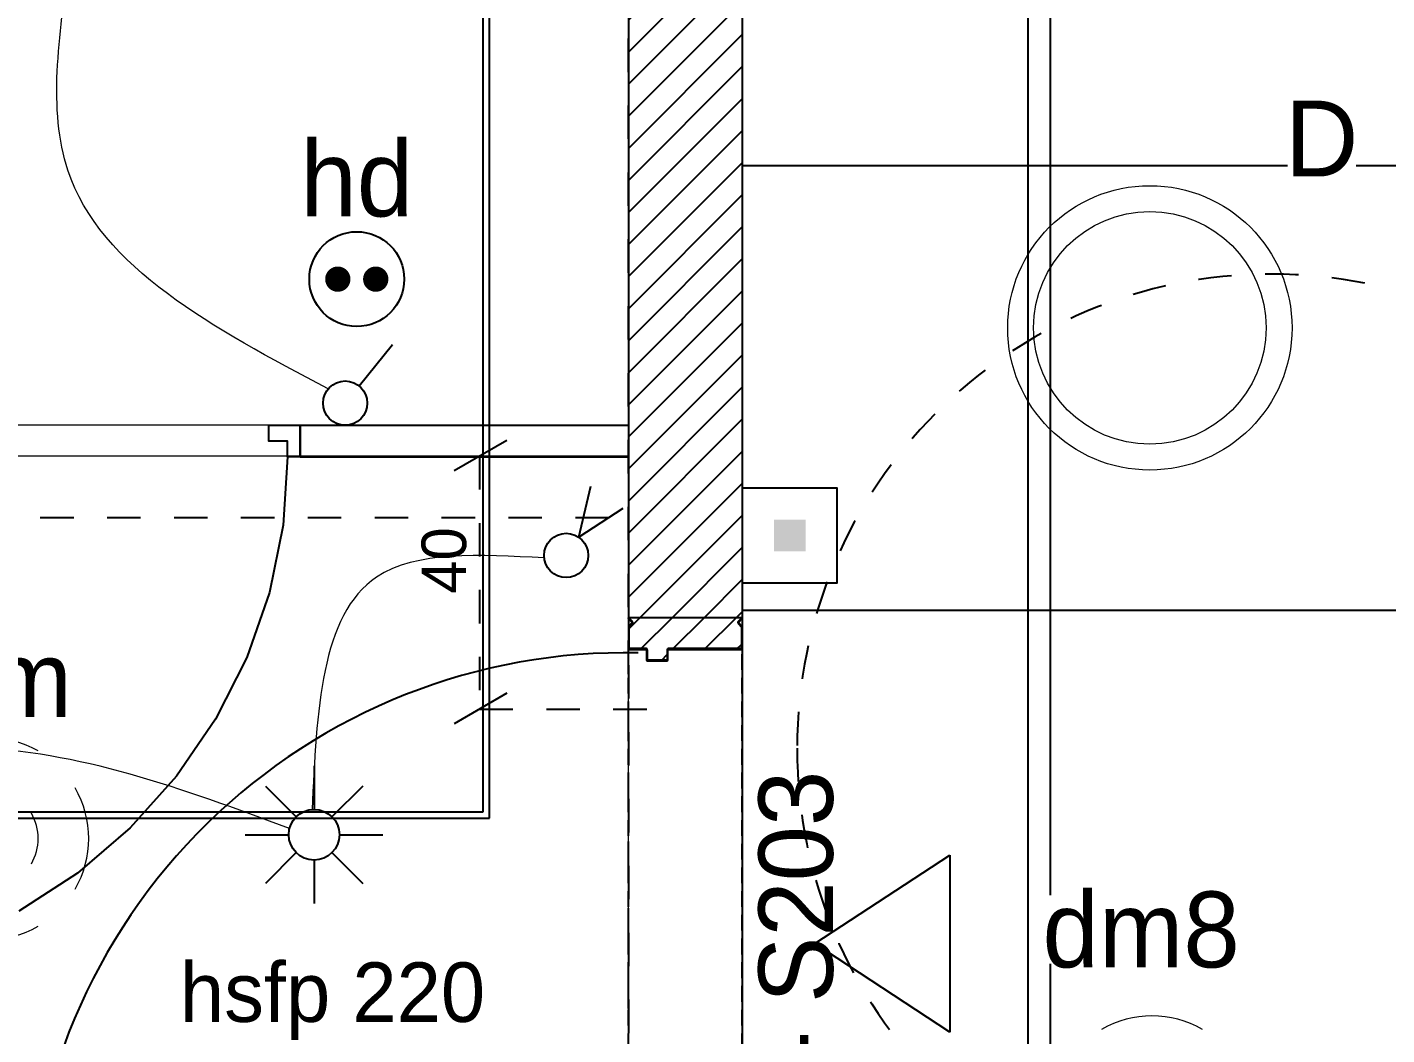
# Model space of a CAD drawing. Header units: centimetres. Extents: x 2648 to 12729, y 1890 to 6224.
# Drawn here: x 8947.7 to 9162.8, y 3593.1 to 3752.4 of the extents above; entities that cross this region are included whole.
import ezdxf

# ---------------------------------------------------------------- set-up
doc = ezdxf.new("R2010")
doc.units = ezdxf.units.CM
for name, pattern in [('Style de ligne -13', [0.147638, 0.098425, -0.049213]), ('Style de ligne -18', [0.164042, 0.054681, -0.109361]), ('VW-01', [0.41656, 0.20828, -0.20828])]:
    doc.linetypes.add(name, pattern=pattern)
for name, color, linetype in [('B Faux plafonds', 9, 'Continuous'), ('B GÈnÈral_Hatch', 252, 'Continuous'), ('B Général', 252, 'Continuous'), ('C ANNOTATIONS-prestations', 252, 'Continuous'), ('C ANNOTATIONS-prestations_Hatch', 252, 'Continuous'), ('C ANNOTATIONS-texte', 252, 'Continuous'), ('D SURFACES-shab', 252, 'Continuous')]:
    doc.layers.add(name, color=color, linetype=linetype)
for name, color, linetype, lineweight in [('prlm-CHAUFF', 4, 'Continuous', 25), ('prlm-ELEC-CFO', 10, 'Continuous', 25), ('prlm-ELEC-SSI', 6, 'Continuous', 25), ('prlm-GAZ', 2, 'Continuous', 25)]:
    doc.layers.add(name, color=color, linetype=linetype, lineweight=lineweight)
doc.styles.add('Eurostile', font='Eurosti.TTF')
doc.styles.add('Eurostile (bold)', font='Eurostib.TTF')
doc.styles.add('prlm-elec-cfo', font='comic.ttf', dxfattribs={"height": 12})
doc.styles.add('prlm-elec-ssi', font='comic.ttf', dxfattribs={"height": 12})
pattern_1 = [(45, (0, 0), (2.4253472, -2.6458333), [])]

# ---------------------------------------------------------------- blocks, each defined once
blk = doc.blocks.new('B 80.Ascenseur 162.185')
at = {"layer": 'B Général', "linetype": 'VW-01', "ltscale": 25.4}
blk.add_circle((86, -289), 75, dxfattribs=at)
blk = doc.blocks.new('xi.dm8')
at = {"layer": 'prlm-ELEC-CFO', "color": 0}
for points in [[(-2.12, 2.12), (2.12, -2.12)], [(2.12, 2.12), (-2.12, -2.12)]]:
    blk.add_lwpolyline(points, dxfattribs=at)
blk.add_circle((0, 0), 3, dxfattribs=at)
at = {"layer": 'prlm-ELEC-CFO', "color": 0, "lineweight": 13}
for radius, start, end in [(16, 60, 120), (16, 150, 210), (8, 60, 120), (16, 330, 30), (8, 150, 210), (8, 330, 30), (8, 240, 300), (16, 240, 300)]:
    blk.add_arc((0, 0), radius, start, end, dxfattribs=at)
blk = doc.blocks.new('xi.lumD')
at = {"layer": 'prlm-ELEC-CFO', "color": 0, "linetype": 'ByBlock', "lineweight": 13}
for radius in [22.49, 18.39]:
    blk.add_circle((0, 0), radius, dxfattribs=at)
blk = doc.blocks.new('xi.PCHD')
at = {"color": 0, "lineweight": 5}
blk.add_wipeout([(-7.5, -7.5), (7.5, -7.5), (7.5, 7.5), (-7.5, 7.5)], dxfattribs=at).dxf.layer = 'prlm-ELEC-CFO'
at = {"layer": 'prlm-ELEC-CFO', "color": 0, "linetype": 'ByBlock', "lineweight": 5, "const_width": 2}
for points in [[(-4, 0, 1), (-2, 0, 1)], [(2, 0, 1), (4, 0, 1)]]:
    blk.add_lwpolyline(points, format="xyb", close=True, dxfattribs=at)
at = {"layer": 'prlm-ELEC-CFO', "color": 0, "linetype": 'ByBlock', "lineweight": -2}
blk.add_circle((0, 0), 7.5, dxfattribs=at)
blk = doc.blocks.new('xi.SA')
at = {"layer": 'prlm-ELEC-CFO', "color": 0}
blk.add_lwpolyline([(0.2, -1.28), (5.5, 5.28)], dxfattribs=at)
blk.add_circle((-2, -4), 3.5, dxfattribs=at)
blk = doc.blocks.new('xi.BSO')
at = {"layer": 'prlm-ELEC-CFO', "lineweight": 5}
blk.add_hatch(color=0, dxfattribs=at).paths.add_polyline_path([(-2.5, -2.5), (2.5, -2.5), (2.5, 2.5), (-2.5, 2.5)])
at = {"layer": 'prlm-ELEC-CFO', "color": 0, "flags": 128}
blk.add_lwpolyline([(-7.5, -7.5), (7.5, -7.5), (7.5, 7.5), (-7.5, 7.5)], close=True, dxfattribs=at)
blk = doc.blocks.new('xi.FUM')
at = {"color": 0}
blk.add_wipeout([(-10.61, -10.61), (-15, 0), (-10.61, 10.61), (0, 15), (10.61, 10.61), (15, 0), (10.61, -10.61), (0, -15)], dxfattribs=at).dxf.layer = 'prlm-ELEC-SSI'
at = {"layer": 'prlm-ELEC-SSI', "color": 0}
for points in [[(-2.12, 2.12), (2.12, -2.12)], [(2.12, 2.12), (-2.12, -2.12)]]:
    blk.add_lwpolyline(points, dxfattribs=at)
blk.add_circle((0, 0), 3, dxfattribs=at)
at = {"layer": 'prlm-ELEC-SSI', "color": 0, "lineweight": 13}
for radius, start, end in [(16, 60, 120), (16, 150, 210), (8, 60, 120), (16, 330, 30), (8, 150, 210), (8, 330, 30), (8, 240, 300), (16, 240, 300)]:
    blk.add_arc((0, 0), radius, start, end, dxfattribs=at)
blk = doc.blocks.new('xi.VV')
at = {"layer": 'prlm-ELEC-CFO', "color": 0}
blk.add_lwpolyline([(6.95, 3.42), (0.01, -1.13), (1.91, 6.95)], dxfattribs=at)
blk.add_circle((-2, -4), 3.5, dxfattribs=at)
blk = doc.blocks.new('xi.SPOT')
at = {"color": 0, "lineweight": 5}
blk.add_wipeout([(-4, 0), (-2.83, -2.83), (0, -4), (2.83, -2.83), (4, 0), (2.83, 2.83), (0, 4), (-2.83, 2.83)], dxfattribs=at).dxf.layer = 'prlm-ELEC-CFO'
at = {"layer": 'prlm-ELEC-CFO', "color": 0, "linetype": 'ByBlock', "lineweight": -2, "flags": 128}
for points in [[(0, 10.88), (0, 4)], [(-7.69, 7.69), (-2.83, 2.83)], [(7.69, 7.69), (2.83, 2.83)], [(-10.88, 0), (-4, 0)], [(4, 0), (10.88, 0)], [(-2.83, -2.83), (-7.69, -7.69)], [(0, -4), (0, -10.88)], [(2.83, -2.83), (7.69, -7.69)]]:
    blk.add_lwpolyline(points, dxfattribs=at)
at = {"layer": 'prlm-ELEC-CFO', "color": 0, "linetype": 'ByBlock', "lineweight": -2}
blk.add_circle((0, 0), 4, dxfattribs=at)

msp = doc.modelspace()

# ---------------------------------------------------------------- hatches: boundary and pattern name
at = {"layer": 'B GÈnÈral_Hatch', "linetype": 'Continuous'}
h = msp.add_hatch(dxfattribs=at)
h.set_pattern_fill('50_BETON', color=256, style=0, pattern_type=2)
h.set_pattern_definition(pattern_1)
h.paths.add_polyline_path([(9060.796, 4147.803), (9042.796, 4147.803), (9042.796, 3659.089), (9060.796, 3659.089)])
h = msp.add_hatch(dxfattribs=at)
h.set_pattern_fill('50_BETON', color=256, style=0, pattern_type=2)
h.set_pattern_definition(pattern_1)
edge = h.paths.add_edge_path()
edge.add_line((9060.747, 3659.089), (9060.17, 3658.424))
edge.add_line((9060.17, 3658.424), (9060.161, 3658.414))
edge.add_arc((9060.312, 3658.283), 0.2, 138.99091, 221.00909)
edge.add_line((9060.161, 3658.152), (9060.17, 3658.141))
edge.add_line((9060.17, 3658.141), (9060.653, 3657.585))
edge.add_line((9060.653, 3657.585), (9060.654, 3657.585))
edge.add_arc((9060.616, 3657.552), 0.05, 0, 41.00909, ccw=False)
edge.add_line((9060.666, 3657.552), (9060.666, 3657.55))
edge.add_line((9060.666, 3657.55), (9060.666, 3654.189))
edge.add_line((9060.666, 3654.189), (9060.666, 3654.182))
edge.add_arc((9060.622, 3654.182), 0.0435, -90, 0, ccw=False)
edge.add_line((9060.622, 3654.139), (9049.101, 3654.139))
edge.add_arc((9049.101, 3653.965), 0.174, 90, 180)
edge.add_line((9048.927, 3653.965), (9048.927, 3653.939))
edge.add_line((9048.927, 3653.939), (9048.927, 3652.389))
edge.add_line((9048.927, 3652.389), (9048.927, 3652.382))
edge.add_arc((9048.883, 3652.382), 0.0435, -90, 0, ccw=False)
edge.add_line((9048.883, 3652.339), (9045.84, 3652.339))
edge.add_arc((9045.84, 3652.382), 0.0435, 180, 270, ccw=False)
edge.add_line((9045.796, 3652.382), (9045.796, 3652.389))
edge.add_line((9045.796, 3652.389), (9045.796, 3653.939))
edge.add_line((9045.796, 3653.939), (9045.796, 3653.965))
edge.add_arc((9045.622, 3653.965), 0.174, 0, 90)
edge.add_line((9045.622, 3654.139), (9042.97, 3654.139))
edge.add_arc((9042.97, 3654.182), 0.0435, 180, 270, ccw=False)
edge.add_line((9042.927, 3654.182), (9042.927, 3654.189))
edge.add_line((9042.927, 3654.189), (9042.927, 3657.55))
edge.add_line((9042.927, 3657.55), (9042.927, 3657.552))
edge.add_arc((9042.977, 3657.552), 0.05, 138.99091, 180, ccw=False)
edge.add_line((9042.939, 3657.585), (9042.939, 3657.585))
edge.add_line((9042.939, 3657.585), (9043.423, 3658.141))
edge.add_line((9043.423, 3658.141), (9043.431, 3658.151))
edge.add_arc((9043.28, 3658.282), 0.2, 318.99091, 396.90332)
edge.add_line((9043.44, 3658.402), (9043.432, 3658.414))
edge.add_line((9043.432, 3658.414), (9042.987, 3658.925))
edge.add_line((9042.987, 3658.925), (9042.987, 3658.925))
edge.add_line((9042.987, 3658.925), (9042.845, 3659.089))
edge.add_line((9042.845, 3659.089), (9060.747, 3659.089))
at = {"layer": 'C ANNOTATIONS-prestations_Hatch', "linetype": 'Continuous'}
h = msp.add_hatch(dxfattribs=at)
h.set_pattern_fill('DALETTES TERRASSE 50X50', color=256, scale=1.406016, style=0, pattern_type=2)
h.set_pattern_definition([(0, (9531.354, 4152.3), (4e-15, -70.301), []), (-90, (9531.354, 4152.3), (70.301, 0), [])])
h.paths.add_polyline_path([(9060.796, 4282.297), (9060.796, 3065.389), (9190.796, 3065.389), (9190.796, 3716.389), (9189.484, 3716.389), (9189.484, 4137.39), (9812.796, 4137.39), (9812.796, 4152.409), (10206.786, 4152.297), (10206.786, 4282.297)])

# ---------------------------------------------------------------- linework, layer by layer
at = {"layer": 'B Faux plafonds', "linetype": 'VW-01', "ltscale": 25.4, "flags": 128}
for points in [[(9042.796, 3554.889), (9042.796, 3822.084), (8892.796, 3822.084), (8892.796, 3893.389), (8822.796, 3893.389), (8822.796, 3554.889)], [(8822.796, 3674.889), (9042.796, 3674.889), (9042.796, 3554.889), (8822.796, 3554.889)]]:
    msp.add_lwpolyline(points, close=True, dxfattribs=at)
at = {"layer": 'B Général', "linetype": 'Continuous', "lineweight": 18}
for p, q in [((9060.796, 4147.803), (9060.796, 3659.089)), ((9042.796, 4064.48), (9042.796, 3659.089))]:
    msp.add_line(p, q, dxfattribs=at)
at = {"layer": 'B Général', "linetype": 'Continuous'}
for p, q in [((9060.796, 4147.803), (9060.796, 3659.089)), ((9042.796, 3861.099), (9042.796, 3659.089)), ((8990.896, 3689.481), (9042.796, 3689.481)), ((8990.896, 3689.481), (9042.796, 3689.481)), ((8990.896, 3684.481), (8990.896, 3689.481)), ((8990.896, 3684.481), (9042.796, 3684.481)), ((8990.896, 3684.481), (9042.796, 3684.481)), ((9042.796, 3659.089), (9060.796, 3659.089)), ((9072.296, 3607.489), (9093.646, 3621.489)), ((9093.646, 3621.489), (9093.646, 3593.489)), ((9093.646, 3593.489), (9072.296, 3607.489))]:
    msp.add_line(p, q, dxfattribs=at)
at = {"layer": 'B Général', "linetype": 'Style de ligne -18', "ltscale": 645.16}
for p, q in [((8988.896, 3684.481), (8988.169, 3673.648)), ((8988.169, 3673.648), (8986, 3662.999)), ((8986, 3662.999), (8982.426, 3652.719)), ((8982.426, 3652.719), (8977.508, 3642.981)), ((8977.508, 3642.981), (8971.331, 3633.954)), ((8971.331, 3633.954), (8964, 3625.792))]:
    msp.add_line(p, q, dxfattribs=at)
at = {"layer": 'B Général', "linetype": 'Style de ligne -13', "ltscale": 25.4}
for p, q in [((9042.796, 3560.789), (9042.796, 3654.189)), ((9060.796, 3560.789), (9060.796, 3654.189))]:
    msp.add_line(p, q, dxfattribs=at)
at = {"layer": 'B Général', "linetype": 'Continuous', "flags": 128}
msp.add_lwpolyline([(8990.896, 3684.481), (8988.896, 3684.481), (8988.896, 3686.981), (8985.896, 3686.981), (8985.896, 3689.481), (8990.896, 3689.481), (8990.896, 3689.481), (8990.896, 3689.481), (8990.896, 3685.196), (8990.896, 3685.196)], close=True, dxfattribs=at)
msp.add_lwpolyline([(9042.97, 3653.989), (9045.622, 3653.989, -0.4142136), (9045.666, 3653.945), (9045.666, 3653.939), (9045.666, 3652.389), (9045.666, 3652.363, 0.4142136), (9045.84, 3652.189), (9048.883, 3652.189, 0.4142136), (9049.057, 3652.363), (9049.057, 3652.389), (9049.057, 3653.939), (9049.057, 3653.945, -0.4142136), (9049.101, 3653.989), (9060.622, 3653.989, 0.4142136), (9060.796, 3654.163), (9060.796, 3654.189), (9060.796, 3657.55), (9060.796, 3657.558, 0.1808704), (9060.747, 3657.689), (9060.745, 3657.691), (9060.262, 3658.247), (9060.26, 3658.25, -0.3739751), (9060.26, 3658.316), (9060.262, 3658.318), (9060.84, 3658.983), (9060.747, 3659.089), (9060.17, 3658.424), (9060.161, 3658.414, 0.3739751), (9060.161, 3658.152), (9060.17, 3658.141), (9060.653, 3657.585), (9060.654, 3657.585, -0.1808704), (9060.666, 3657.552), (9060.666, 3657.55), (9060.666, 3654.189), (9060.666, 3654.182, -0.4142136), (9060.622, 3654.139), (9049.101, 3654.139, 0.4142136), (9048.927, 3653.965), (9048.927, 3653.939), (9048.927, 3652.389), (9048.927, 3652.382, -0.4142136), (9048.883, 3652.339), (9045.84, 3652.339, -0.4142136), (9045.796, 3652.382), (9045.796, 3652.389), (9045.796, 3653.939), (9045.796, 3653.965, 0.4142136), (9045.622, 3654.139), (9042.97, 3654.139, -0.4142136), (9042.927, 3654.182), (9042.927, 3654.189), (9042.927, 3657.55), (9042.927, 3657.552, -0.1808704), (9042.939, 3657.585), (9042.939, 3657.585), (9043.423, 3658.141), (9043.431, 3658.151, 0.3536885), (9043.44, 3658.402), (9043.432, 3658.414), (9042.987, 3658.925), (9042.987, 3658.925), (9042.845, 3659.089), (9042.753, 3658.983), (9043.287, 3658.368, -0.3855556), (9043.334, 3658.255), (9043.331, 3658.247), (9042.847, 3657.691), (9042.845, 3657.689, 0.1808704), (9042.796, 3657.558), (9042.796, 3657.55), (9042.796, 3654.189), (9042.796, 3654.163, 0.4142136)], format="xyb", close=True, dxfattribs=at)
at = {"layer": 'C ANNOTATIONS-prestations', "linetype": 'Continuous'}
for p, q in [((9023.581, 3687.084), (9015.233, 3682.264)), ((9023.581, 3647.084), (9015.233, 3642.264))]:
    msp.add_line(p, q, dxfattribs=at)
at = {"layer": 'C ANNOTATIONS-prestations', "linetype": 'VW-01', "ltscale": 25.4}
for p, q in [((9019.251, 3684.584), (9019.251, 3644.584)), ((9019.251, 3644.584), (9047.685, 3644.584))]:
    msp.add_line(p, q, dxfattribs=at)
at = {"layer": 'C ANNOTATIONS-prestations', "linetype": 'Continuous', "flags": 128}
msp.add_lwpolyline([(9060.796, 4282.297), (9060.796, 3065.389), (9190.796, 3065.389), (9190.796, 3716.389), (9189.484, 3716.389), (9189.484, 4137.39), (9812.796, 4137.39), (9812.796, 4152.409), (10206.786, 4152.297), (10206.786, 4282.297)], close=True, dxfattribs=at)
at = {"layer": 'D SURFACES-shab', "lineweight": 18, "flags": 128}
for points in [[(8897.796, 3822.084), (9042.796, 3822.084), (9042.796, 3689.481), (8897.796, 3689.481)], [(8892.796, 3684.584), (8892.796, 3749.533), (8822.796, 3749.426), (8822.796, 3554.889), (9042.796, 3554.889), (9042.796, 3684.584)]]:
    msp.add_lwpolyline(points, close=True, dxfattribs=at)
at = {"layer": 'prlm-CHAUFF', "ltscale": 50}
for p, q in [((9019.841, 3628.324), (9019.841, 3827.276)), ((9020.841, 3627.324), (9020.841, 3827.276))]:
    msp.add_line(p, q, dxfattribs=at)
at = {"layer": 'prlm-ELEC-CFO', "lineweight": 13}
msp.add_spline([(9029.478, 3668.492), (9002.969, 3665.467), (8992.773, 3628.694)], degree=3, dxfattribs=at)

# ---------------------------------------------------------------- block references
at = {"layer": 'C ANNOTATIONS-prestations', "xscale": -1, "rotation": 270.0000037643243}
msp.add_blockref('B 80.Ascenseur 162.185', (9433.485, 3552.389), dxfattribs=at)
at = {"layer": 'prlm-ELEC-CFO', "rotation": 90}
msp.add_blockref('xi.lumD', (9125.284, 3704.878), dxfattribs=at)
at = {"layer": 'prlm-ELEC-CFO'}
for name, p in [('xi.VV', (9034.955, 3672.889)), ('xi.BSO', (9068.319, 3672.04)), ('xi.dm8', (9125.624, 3580.063))]:
    msp.add_blockref(name, p, dxfattribs=at)

# ---------------------------------------------------------------- texts
at = {"layer": 'C ANNOTATIONS-prestations', "insert": (9010.076, 3668.093), "char_height": 7.059, "attachment_point": 2, "rotation": 90, "line_spacing_factor": 0.894142, "style": 'Eurostile'}
msp.add_mtext('40', dxfattribs=at)
at = {"layer": 'C ANNOTATIONS-prestations', "insert": (8971.854, 3604.514), "char_height": 9.412, "width": 81.88807, "attachment_point": 1, "line_spacing_factor": 0.894142, "style": 'Eurostile'}
msp.add_mtext('hsfp 220', dxfattribs=at)
at = {"layer": 'C ANNOTATIONS-texte', "lineweight": 30, "insert": (9063.379, 3592.856), "char_height": 11.765, "width": 170, "attachment_point": 2, "rotation": 90, "line_spacing_factor": 0.894142, "style": 'Eurostile (bold)'}
msp.add_mtext('T2{\\fEurostile|b0|i0|c0|p0; }B{\\fEurostile|b0|i0|c0|p0; - S203}', dxfattribs=at)

# ---------------------------------------------------------------- next in the draw order: block references
at = {"layer": 'prlm-ELEC-CFO'}
msp.add_blockref('xi.PCHD', (8999.832, 3712.584), dxfattribs=at)
at = {"layer": 'prlm-ELEC-SSI'}
msp.add_blockref('xi.FUM', (8941.426, 3624.105), dxfattribs=at)

# ---------------------------------------------------------------- next in the draw order: texts
at = {"layer": 'prlm-ELEC-CFO', "lineweight": 20, "char_height": 12, "line_spacing_factor": 0.8, "style": 'prlm-elec-cfo', "bg_fill": 3, "bg_fill_color": 256, "bg_fill_transparency": 0}
for s, insert, attachment_point, box_fill_scale in [('D', (9152.47, 3740.83), 2, 0.95), ('hd', (8999.832, 3728.416), 5, 1.1), ('dm8', (9123.904, 3615.722), 2, 0.95)]:
    msp.add_mtext(s, dxfattribs=dict(at, insert=insert, attachment_point=attachment_point, box_fill_scale=box_fill_scale))
at = {"layer": 'prlm-ELEC-SSI', "lineweight": 20, "insert": (8941.426, 3649.25), "char_height": 12, "attachment_point": 5, "line_spacing_factor": 0.8, "style": 'prlm-elec-ssi', "bg_fill": 3, "box_fill_scale": 1.1, "bg_fill_color": 256, "bg_fill_transparency": 0}
msp.add_mtext('fum', dxfattribs=at)

# ---------------------------------------------------------------- next in the draw order: linework, layer by layer
at = {"layer": 'B Général', "linetype": 'Style de ligne -18', "ltscale": 645.16}
for p, q in [((8964, 3625.792), (8955.641, 3618.633)), ((8955.641, 3618.633), (8946.396, 3612.601))]:
    msp.add_line(p, q, dxfattribs=at)
at = {"layer": 'prlm-ELEC-CFO', "lineweight": 13}
for points in [[(8995.314, 3695.232), (8954.129, 3729.815), (8954.406, 3762.761)], [(8989.196, 3625.68), (8938.7, 3638.369), (8889.535, 3627.699)]]:
    msp.add_spline(points, degree=3, dxfattribs=at)

# ---------------------------------------------------------------- next in the draw order: block references
at = {"layer": 'prlm-ELEC-CFO'}
msp.add_blockref('xi.SA', (8999.995, 3696.981), dxfattribs=at)

# ---------------------------------------------------------------- next in the draw order: block references
msp.add_blockref('xi.SPOT', (8993.075, 3624.705), dxfattribs=at)

# ---------------------------------------------------------------- next in the draw order: linework, layer by layer
at = {"layer": 'B Général', "linetype": 'Continuous'}
msp.add_arc((9042.296, 3558.989), 94.5, 88.76774, 180, dxfattribs=at)
at = {"layer": 'prlm-CHAUFF', "ltscale": 50}
for p, q in [((8856.104, 3628.324), (9019.841, 3628.324)), ((8856.104, 3627.324), (9020.841, 3627.324))]:
    msp.add_line(p, q, dxfattribs=at)
at = {"layer": 'prlm-GAZ'}
msp.add_lwpolyline([(8999.278, 3202.189), (9106.058, 3201.454), (9106.058, 4192.669), (9294.32, 4192.669), (9383.72, 4084.45)], dxfattribs=at)

doc.saveas('drawing.dxf')
